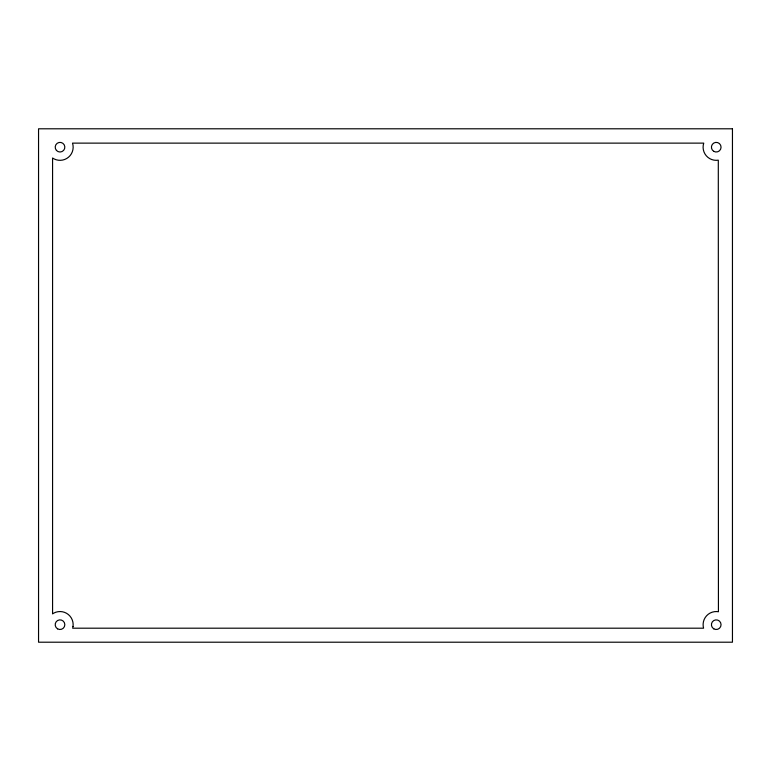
<?xml version="1.0" encoding="UTF-8"?>
<svg xmlns="http://www.w3.org/2000/svg" width="771" height="771" viewBox="0 0 771 771"><rect width="100%" height="100%" fill="white"/><g stroke="black" fill="none" stroke-linecap="round" stroke-linejoin="round"><path stroke-width="1.16" d="M73.033 626.466L72.657 628.192L703.586 628.192L703.2 626.283A13.146 13.146 0 0 1 716.702 611.548L718.427 611.75L718.302 160.175A13.146 13.146 0 0 1 703.74 143.127L72.513 143.127A13.146 13.146 0 0 1 54.047 158.903L52.573 157.997L52.573 613.899L53.806 613.099A13.146 13.146 0 0 1 73.033 626.466M732.45 128.796L38.55 128.796L38.55 642.204L732.45 642.204L732.45 128.796M713.83 151.367A4.819 4.819 0 0 0 721.058 147.194A4.819 4.819 0 0 0 713.83 143.02A4.819 4.819 0 0 0 713.83 151.367M713.83 628.857A4.819 4.819 0 0 0 721.058 624.683A4.819 4.819 0 0 0 713.83 620.51A4.819 4.819 0 0 0 713.83 628.857M57.603 628.857A4.819 4.819 0 0 0 64.831 624.683A4.819 4.819 0 0 0 57.603 620.51A4.819 4.819 0 0 0 57.603 628.857M56.437 150.412A4.819 4.819 0 0 0 64.6 148.678A4.819 4.819 0 0 0 59.01 142.481A4.819 4.819 0 0 0 56.437 150.412"/></g></svg>
